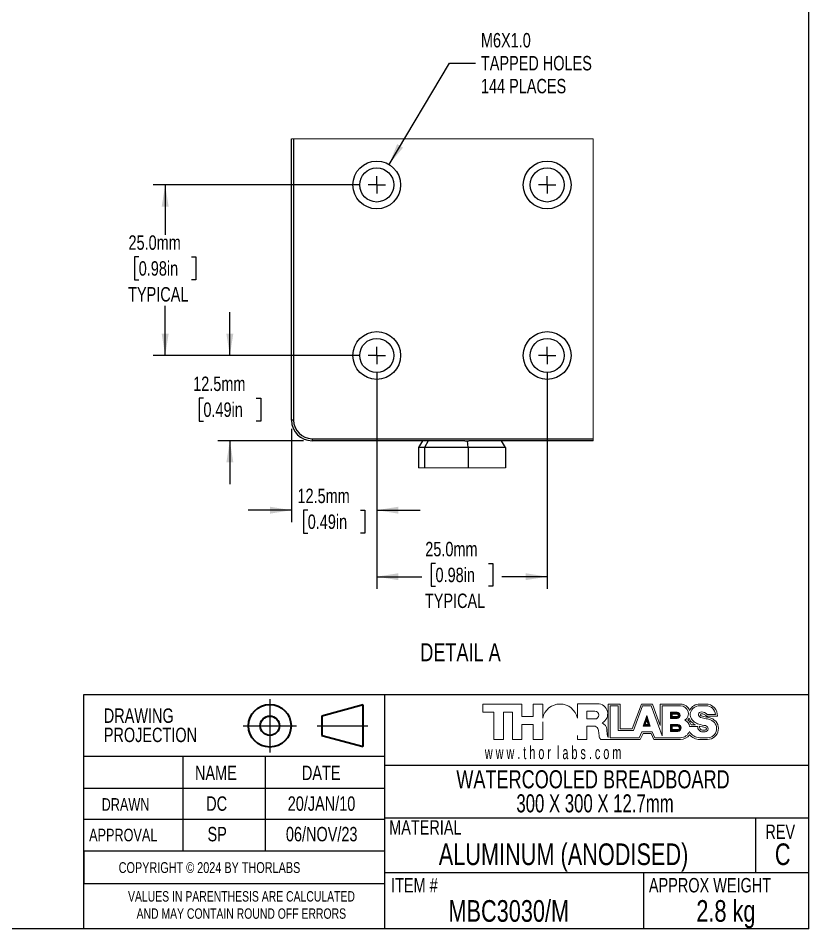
# Model space of a CAD drawing. Header units: millimetres. Extents: x 2 to 278, y 1 to 215.
# Drawn here: x 162 to 278, y 0.9 to 134.4 of the extents above; entities that cross this region are included whole.
import ezdxf

# ---------------------------------------------------------------- set-up
doc = ezdxf.new("R2010")
doc.units = ezdxf.units.MM
for name, color, linetype in [('ANNOTATIONS', 8, 'Continuous'), ('FORMAT', 7, 'Continuous'), ('SHEET_FORMAT', 8, 'Continuous')]:
    doc.layers.add(name, color=color, linetype=linetype)
doc.styles.add('SLDTEXTSTYLE0', font='TXT', dxfattribs={"width": 0.75})
doc.styles.add('SLDTEXTSTYLE1', font='TXT', dxfattribs={"width": 0.625})
doc.styles.add('SLDTEXTSTYLE2', font='TXT', dxfattribs={"width": 0.6944444444})
doc.dimstyles.new('SLDDIMSTYLE5', dxfattribs={"dimtxt": 2.1166666667, "dimasz": 3.175, "dimexe": 0, "dimexo": 0.0625, "dimgap": 0.5291666667, "dimtad": 0, "dimtih": 1, "dimtoh": 1, "dimdec": 1, "dimrnd": 1e-09, "dimzin": 12, "dimdsep": 46, "dimtxsty": 'SLDTEXTSTYLE0', "dimsah": 1, "dimcen": 0.09, "dimadec": 0, "dimazin": 3, "dimtfac": 1, "dimtdec": 1, "dimtmove": 0, "dimatfit": 0, "dimfxl": 1, "dimfrac": 2, "dimtolj": 1, "dimtzin": 12, "dimarcsym": 0})
doc.dimstyles.new('SLDDIMSTYLE6', dxfattribs={"dimtxt": 2.1166666667, "dimasz": 3.175, "dimexe": 0, "dimexo": 0.0625, "dimgap": 0.5291666667, "dimtad": 0, "dimtih": 1, "dimtoh": 1, "dimdec": 1, "dimrnd": 1e-09, "dimzin": 4, "dimdsep": 46, "dimtxsty": 'SLDTEXTSTYLE0', "dimsah": 1, "dimcen": 0.09, "dimadec": 0, "dimazin": 1, "dimtfac": 1, "dimtdec": 1, "dimtofl": 0, "dimtmove": 0, "dimatfit": 3, "dimfxl": 1, "dimfrac": 2, "dimtolj": 1, "dimtzin": 12, "dimarcsym": 0})
doc.dimstyles.new('SLDDIMSTYLE7', dxfattribs={"dimtxt": 2.1166666667, "dimasz": 3.175, "dimexe": 0, "dimexo": 0.0625, "dimgap": 0.5291666667, "dimtad": 0, "dimtih": 1, "dimtoh": 1, "dimdec": 6, "dimrnd": 1e-09, "dimzin": 12, "dimdsep": 46, "dimtxsty": 'SLDTEXTSTYLE0', "dimsah": 1, "dimcen": 0, "dimadec": 0, "dimazin": 3, "dimtfac": 1, "dimtdec": 1, "dimtofl": 0, "dimtmove": 0, "dimatfit": 3, "dimfxl": 1, "dimfrac": 2, "dimtolj": 1, "dimtzin": 12, "dimarcsym": 0})

# ---------------------------------------------------------------- blocks, each defined once
blk = doc.blocks.new('Thorlabs Logo')
at = {"linetype": 'Continuous'}
h = blk.add_hatch(color=7, dxfattribs=at)
h.paths.add_polyline_path([(18.74964444929197, 0.4435454544192557), (17.92791200849192, -1.955920359671778), (19.54586385182647, -1.955920359671778)], flags=0)
h.paths.add_polyline_path([(18.44100755583056, -1.600332388846978), (18.74964444929195, -0.699226051221101), (19.04871395340368, -1.600332388846978)], flags=0)
h = blk.add_hatch(color=7, dxfattribs=at)
edge = h.paths.add_edge_path(flags=0)
edge.add_arc((25.59068218197175, 0.4675525147315451), 0.6868145335837094, 270.0000000000008, 450.0000000000008)
edge.add_line((25.59068218197175, 1.154367048315258), (24.13271834942696, 1.154367048315258))
edge.add_line((24.13271834942696, 1.154367048315258), (24.13271834942696, -0.2192620188521608))
edge.add_line((24.13271834942696, -0.2192620188521607), (25.59068218197175, -0.2192620188521607))
edge = h.paths.add_edge_path(flags=0)
edge.add_line((24.53135957232627, 0.7557258254158248), (25.59068218197175, 0.7557258254158248))
edge.add_arc((25.59068218197175, 0.4675525147315451), 0.2881733106842796, -90.0000000000008, 89.9999999999992, ccw=False)
edge.add_line((25.59068218197175, 0.1793792040472655), (24.53135957232627, 0.1793792040472655))
edge.add_line((24.53135957232627, 0.1793792040472655), (24.53135957232627, 0.7557258254158248))
h = blk.add_hatch(color=7, dxfattribs=at)
edge = h.paths.add_edge_path(flags=0)
edge.add_arc((25.76909627595314, -2.37369636126869), 0.7733639724217117, 270.0000000000008, 450.0000000000008)
edge.add_line((25.76909627595314, -1.600332388846978), (24.13271834942696, -1.600332388846978))
edge.add_line((24.13271834942696, -1.600332388846978), (24.13271834942696, -3.147060333690402))
edge.add_line((24.13271834942696, -3.147060333690402), (25.76909627595314, -3.147060333690402))
edge = h.paths.add_edge_path(flags=0)
edge.add_line((24.53135957232627, -1.998973611746363), (25.76909627595314, -1.998973611746363))
edge.add_arc((25.76909627595314, -2.37369636126869), 0.3747227495223271, -90.0000000000008, 89.9999999999992, ccw=False)
edge.add_line((25.76909627595314, -2.748419110791017), (24.53135957232627, -2.748419110791017))
edge.add_line((24.53135957232627, -2.748419110791017), (24.53135957232627, -1.998973611746363))
at = {"color": 7, "linetype": 'Continuous', "lineweight": 18}
for p, q in [((-18.2234504019, 3.0227477464), (-9.4302150104, 3.0227477464)), ((-18.2234504019, 3.0227477464), (-18.2234504019, 1.1543670483)), ((-9.4302150104, 3.0227477464), (-9.4302150104, 0.1768987698)), ((-6.8530437979, 0.1768987698), (-6.8530437979, 3.0205394581)), ((-6.8530437979, 3.0205394581), (-4.7204018423, 3.0203623192)), ((-4.7204018423, 3.0203623192), (-4.7204018423, -0.1400652959)), ((3.0998759077, -0.1400652959), (3.0998759077, 3.0921336462)), ((3.0998759077, 3.0921336462), (7.6524375036, 3.0921336462)), ((10.0757429607, -4.5251187478), (10.0757429607, 3.0205394931)), ((10.0757429607, 3.0205394931), (12.7416782855, 3.0205394931)), ((10.4756244007, -4.5773850414), (10.4756244007, 2.6206580531)), ((10.4756244007, 2.6206580531), (12.3416196716, 2.6206580531)), ((12.3416196716, 2.6206580531), (12.3416196716, -2.9778592813)), ((12.7416782855, 3.0205394931), (12.7416782855, -2.5779778413)), ((15.5025788084, -2.5779778413), (17.540255566, 3.0205394931)), ((15.7826907077, -2.9778592813), (17.8203674652, 2.6206580531)), ((17.540255566, 3.0205394931), (20.0284854924, 3.0205394931)), ((17.8203674652, 2.6206580531), (19.7485507669, 2.6206580531)), ((19.7485507669, 2.6206580531), (22.2057752649, -4.1303753502)), ((20.0284854924, 3.0205394931), (21.805716651, -1.8625497266)), ((21.805716651, -1.8625497266), (21.805716651, 3.0205394931)), ((21.805716651, 3.0205394931), (26.3822950637, 3.0205394931)), ((22.2057752649, -4.1303753502), (22.2057752649, 2.6206580552)), ((22.2057752649, 2.6206580552), (26.3822950667, 2.6206580552)), ((32.1328275844, 3.0205394931), (30.7324452618, 3.0205394931)), ((32.1328275844, 2.6218982702), (30.7324452618, 2.6218982702)), ((-18.2234504019, 1.1543670483), (-15.7395539387, 1.1543670483)), ((-15.7395539387, 1.1543670483), (-15.7395539387, -4.9772664815)), ((-13.6067348092, -4.9772664815), (-13.6067348092, 1.1543670483)), ((-13.6067348092, 1.1543670483), (-11.562856966, 1.1543670483)), ((-11.562856966, 1.1543670483), (-11.562856966, -4.9772664815)), ((-9.4302150104, 0.1768987698), (-6.8530437979, 0.1768987698)), ((7.0497144027, 1.421013733), (5.2325178633, 1.421013733)), ((5.2325178633, 1.421013733), (5.2325178633, -0.3563945995)), ((18.7496444493, 0.4435454544), (17.9279120085, -1.9559203597)), ((19.5458638518, -1.9559203597), (18.7496444493, 0.4435454544)), ((25.590682182, 1.1543670483), (24.1327183494, 1.1543670483)), ((24.1327183494, 1.1543670483), (24.1327183494, -0.2192620189)), ((25.590682182, 0.7557258254), (24.5313595723, 0.7557258254)), ((24.5313595723, 0.7557258254), (24.5313595723, 0.179379204)), ((24.5313595723, 0.179379204), (25.590682182, 0.179379204)), ((34.7025574942, 0.2477683205), (32.2435612574, 0.2477683205)), ((34.3018684889, 0.6464095434), (32.4274057327, 0.6464095434)), ((-9.4302150104, -4.9772664815), (-9.4302150104, -1.6003323888)), ((-9.4302150104, -1.6003323888), (-6.8530437978, -1.6003323888)), ((-6.8530437978, -1.6003323888), (-6.8530437978, -4.9772664815)), ((-4.7202246684, -4.9772664815), (-4.7202246684, -1.000888888)), ((5.2325178633, -0.3563945995), (7.0497144027, -0.3563945995)), ((5.2325178633, -4.9772664815), (5.2325178633, -1.9559203597)), ((5.2325178633, -1.9559203597), (6.8927457386, -1.9559203597)), ((17.9279120085, -1.9559203597), (19.5458638518, -1.9559203597)), ((18.4410075558, -1.6003323888), (18.7496444493, -0.6992260512)), ((19.0487139534, -1.6003323888), (18.4410075558, -1.6003323888)), ((18.7496444493, -0.6992260512), (19.0487139534, -1.6003323888)), ((24.1327183494, -0.2192620189), (25.590682182, -0.2192620189)), ((25.769096276, -1.6003323888), (24.1327183494, -1.6003323888)), ((24.1327183494, -1.6003323888), (24.1327183494, -3.1470603337)), ((25.769096276, -1.9989736117), (24.5313595723, -1.9989736117)), ((24.5313595723, -1.9989736117), (24.5313595723, -2.7484191108)), ((29.7709772683, -1.6641149845), (28.7511005625, -1.6641149845)), ((7.8629025789, -2.9823945034), (8.0051406405, -4.1230593158)), ((9.7489190319, -2.7574570007), (9.8408602798, -3.9068816251)), ((12.3416196716, -2.9778592813), (15.7826907077, -2.9778592813)), ((12.7416782855, -2.5779778413), (15.5025788084, -2.5779778413)), ((17.6731359736, -3.244505966), (17.0516100136, -4.5773850414)), ((17.3063860485, -4.9772664815), (17.9279120085, -3.644387406)), ((19.9845463709, -3.244505966), (17.6731359736, -3.244505966)), ((17.9279120085, -3.644387406), (19.729770336, -3.644387406)), ((19.729770336, -3.644387406), (20.351296296, -4.9772664815)), ((20.6060723309, -4.5773850414), (19.9845463709, -3.244505966)), ((24.1327183494, -3.1470603337), (25.769096276, -3.1470603337)), ((24.5313595723, -2.7484191108), (25.769096276, -2.7484191108)), ((30.2686040553, -2.0627562053), (28.42617291, -2.0627562053)), ((31.9154368363, -2.8458647438), (31.3644738821, -2.8458647438)), ((31.9154368394, -3.2445059638), (31.3644738852, -3.2445059638)), ((-15.7395539387, -4.9772664815), (-13.6067348092, -4.9772664815)), ((-11.562856966, -4.9772664815), (-9.4302150104, -4.9772664815)), ((-6.8530437978, -4.9772664815), (-4.7202246684, -4.9772664815)), ((3.0998759077, -4.1174451784), (3.0998759077, -4.9772664815)), ((3.0998759077, -4.9772664815), (5.2325178633, -4.9772664815)), ((8.3428052713, -4.9772664815), (17.3063860485, -4.9772664815)), ((17.0516100136, -4.5773850414), (10.4756244007, -4.5773850414)), ((20.351296296, -4.9772664815), (26.3822950637, -4.9772664815)), ((26.3822950637, -4.5773850414), (20.6060723309, -4.5773850414)), ((32.4765841029, -4.5786252586), (30.7324452618, -4.5786252586)), ((32.4765841029, -4.9772664815), (30.7324452618, -4.9772664815))]:
    blk.add_line(p, q, dxfattribs=at)
for centre, radius, start, end in [((-0.8102629673, -0.979110174), 3.99914770035452, 12.1109791362, 167.8890208638), ((7.6524375036, 0.7975236111), 2.294610035100215, 297.1134826141, 90), ((26.3822950637, 0.8433978494), 2.177141643730596, 20.1507378162, 90), ((26.3822950667, 0.8433390892), 1.777318965986301, 303.3716458852, 90), ((30.7324452618, 0.4434864624), 2.57705303066061, 90, 153.4989559302), ((30.7324452618, 0.4434864654), 2.178411804820814, 90, 162.6663729139), ((32.1328275844, 0.4433755486), 2.577163944473704, 355.6470532788, 90), ((32.1328275844, 0.4433755486), 2.178522721574299, 5.347613541, 90), ((7.0497144027, 0.5323095667), 0.8887041662468788, 270, 90), ((25.590682182, 0.4675525147), 0.6868145335837097, 270, 90), ((25.590682182, 0.4675525147), 0.2881733106842809, 270, 90), ((30.2932244694, 0.5805713476), 1.718295330988387, 162.6663729139, 201.3472986925), ((31.097975472, 0.6113806596), 0.6309218667580921, 87.4257257733, 253.6930494078), ((31.097975472, 0.6113806596), 0.2322806438586893, 87.4257257733, 253.6930494079), ((35.1109678815, 14.3285670552), 14.92306343794871, 253.6930494078, 258.785070704), ((35.1109678815, 14.3285670554), 14.52442221515772, 253.6930494079, 258.7850707039), ((31.0405757739, -0.6653081823), 1.510259174313441, 37.1988160903, 87.4257257733), ((31.0405757739, -0.6653081823), 1.908900397212876, 43.4056227417, 87.4257257733), ((30.6853270784, -7.9920262889), 8.230691138979397, 71.8990907634, 78.7850707039), ((6.8927457386, -2.7360107304), 0.7800903707115789, 52.4100725964, 90), ((7.9248475414, -2.9033625308), 1.829897599912262, 4.5732911333, 64.9992957774), ((25.769096276, -2.3736963613), 0.7733639724217114, 270, 90), ((25.769096276, -2.3736963613), 0.3747227495223271, 270, 90), ((26.6738799114, -2.266114685), 1.764053690828244, 6.6197219901, 67.1132189195), ((26.3822950635, 0.8433390879), 2.175960188441572, 319.1480254174, 332.4386600362), ((26.6738799084, -2.2661146865), 2.162694913065363, 16.162126591, 51.2284494091), ((30.6809167678, 0.732095074), 2.533187392714435, 200.7036347822, 234.5132066772), ((30.6809167721, 0.732095076), 2.134546171099955, 201.3472986925, 234.5132066772), ((31.5045227074, 1.8873111577), 3.951937174748575, 234.5132066193, 243.9817675759), ((31.5045227073, 1.8873111603), 3.553295950981106, 234.5132066772, 253.9332399598), ((34.0172723074, 10.6119303143), 12.63255197416485, 253.9332399598, 260.9264547927), ((31.3644738821, -2.1455156102), 0.7003491335979317, 166.7831163857, 270), ((34.0172722974, 10.6119303134), 13.03119319652258, 255.1734699542, 260.9264548235), ((31.9154368394, -2.5491760982), 0.6953298656246689, 270, 80.9264547927), ((30.6853270784, -7.9920262889), 7.832049916034019, 71.8990907633, 78.785070704), ((32.4765841029, -2.5119630239), 2.465303457575096, 270, 71.8990907634), ((32.4765841029, -2.5119630239), 2.066662234675675, 270, 71.8990907634), ((6.579912978, -3.1423801117), 1.292926026786348, 7.1079509404, 52.4100725964), ((11.0202425465, -3.8125440974), 1.183149229851631, 184.5732911333, 217.0326094043), ((26.3822950637, -2.4717861623), 2.105598879180781, 270, 341.4360335013), ((26.3822950637, -2.4717399034), 2.505526578121502, 270, 324.6613718464), ((30.7324452618, -1.9314369477), 2.647188310894832, 207.2163082387, 270), ((30.7324452618, -1.9314369477), 3.045829533794269, 220.782883296, 270), ((31.3644738852, -2.1455156078), 1.098990356053426, 175.6812563883, 270), ((31.9154368363, -2.5491761004), 0.2966886434142152, 270, 80.9264547927), ((9.8301412482, -3.8954862846), 1.839134770138109, 187.1079509404, 216.0294218597)]:
    blk.add_arc(centre, radius, start, end, dxfattribs=at)
blk = doc.blocks.new('_D_11')
at = {"layer": 'FORMAT'}
for p, q in [((214.5984495597, 82.4190697584), (214.5984495597, 60.4968702671)), ((202.0984495597, 74.189062725), (202.0984495597, 60.4968702671)), ((202.0984495597, 62.2748702671), (195.7484495597, 62.2748702671)), ((204.4698537866, 62.2748700343), (203.8260343324, 62.2748700343)), ((203.8260343324, 62.2748700343), (203.8260343324, 58.9117219578)), ((212.2270453328, 62.2748700343), (212.870864787, 62.2748700343)), ((212.870864787, 62.2748700343), (212.870864787, 58.9117219578)), ((214.5984495597, 62.2748702671), (220.9484495597, 62.2748702671)), ((203.8260343324, 58.9117219578), (204.4698537866, 58.9117219578)), ((212.870864787, 58.9117219578), (212.2270453328, 58.9117219578))]:
    blk.add_line(p, q, dxfattribs=at)
for points in [[(202.0984495597, 62.2748702671), (198.9234495597, 62.7828702671), (198.9234495597, 61.7668702671)], [(214.5984495597, 62.2748702671), (217.7734495597, 61.7668702671), (217.7734495597, 62.7828702671)]]:
    blk.add_solid(points, dxfattribs=at)
at = {"layer": 'FORMAT', "char_height": 2.1166666667, "attachment_point": 1, "style": 'SLDTEXTSTYLE0'}
for s, insert in [('12.5mm', (202.9666281378, 65.4326096807)), ('0.49in', (204.4698537866, 61.6402485572))]:
    blk.add_mtext(s, dxfattribs=dict(at, insert=insert))
blk = doc.blocks.new('_D_12')
at = {"layer": 'FORMAT'}
for p, q in [((214.5984495597, 82.4190697584), (214.5984495597, 50.7470519247)), ((239.5984495597, 82.4190697584), (239.5984495597, 50.7470519247)), ((223.2198540194, 54.4770886743), (222.5760345653, 54.4770886743)), ((222.5760345653, 54.4770886743), (222.5760345653, 51.1139405978)), ((230.9770455657, 54.4770886743), (231.6208650198, 54.4770886743)), ((231.6208650198, 54.4770886743), (231.6208650198, 51.1139405978)), ((214.5984495597, 52.5250519247), (221.2340937022, 52.5250519247)), ((239.5984495597, 52.5250519247), (232.9628054172, 52.5250519247)), ((222.5760345653, 51.1139405978), (223.2198540194, 51.1139405978)), ((231.6208650198, 51.1139405978), (230.9770455657, 51.1139405978))]:
    blk.add_line(p, q, dxfattribs=at)
for points in [[(214.5984495597, 52.5250519247), (217.7734495597, 52.0170519247), (217.7734495597, 53.0330519247)], [(239.5984495597, 52.5250519247), (236.4234495597, 53.0330519247), (236.4234495597, 52.0170519247)]]:
    blk.add_solid(points, dxfattribs=at)
at = {"layer": 'FORMAT', "char_height": 2.1166666667, "attachment_point": 1, "style": 'SLDTEXTSTYLE0'}
for s, insert in [('25.0mm', (221.7166283706, 57.6348283207)), ('0.98in', (223.2198540194, 53.8424671972)), ('TYPICAL', (221.6637120189, 50.0501063066))]:
    blk.add_mtext(s, dxfattribs=dict(at, insert=insert))
blk = doc.blocks.new('_D_13')
at = {"layer": 'FORMAT'}
for p, q in [((193.0427206778, 84.9590697584), (193.0427206778, 91.3090697584)), ((212.0584495597, 84.9590697584), (191.2647206778, 84.9590697584)), ((189.1641249047, 78.7090695255), (188.5203054506, 78.7090695255)), ((188.5203054506, 78.7090695255), (188.5203054506, 75.3459214491)), ((196.921316451, 78.7090695255), (197.5651359051, 78.7090695255)), ((197.5651359051, 78.7090695255), (197.5651359051, 75.3459214491)), ((188.5203054506, 75.3459214491), (189.1641249047, 75.3459214491)), ((197.5651359051, 75.3459214491), (196.921316451, 75.3459214491)), ((203.8284496789, 72.4590697584), (191.2647206778, 72.4590697584)), ((193.0427206778, 72.4590697584), (193.0427206778, 66.1090697584))]:
    blk.add_line(p, q, dxfattribs=at)
for points in [[(193.0427206778, 84.9590697584), (193.5507206778, 88.1340697584), (192.5347206778, 88.1340697584)], [(193.0427206778, 72.4590697584), (192.5347206778, 69.2840697584), (193.5507206778, 69.2840697584)]]:
    blk.add_solid(points, dxfattribs=at)
at = {"layer": 'FORMAT', "char_height": 2.1166666667, "attachment_point": 1, "style": 'SLDTEXTSTYLE0'}
for s, insert in [('12.5mm', (187.6608992559, 81.866809172)), ('0.49in', (189.1641249047, 78.0744480485))]:
    blk.add_mtext(s, dxfattribs=dict(at, insert=insert))
blk = doc.blocks.new('_D_14')
at = {"layer": 'FORMAT'}
for p, q in [((212.0584495597, 109.9590697584), (181.7742233219, 109.9590697584)), ((183.5522233219, 109.9590697584), (183.5522233219, 102.6625417431)), ((179.6736277816, 99.4111065079), (179.0298083274, 99.4111065079)), ((179.0298083274, 99.4111065079), (179.0298083274, 96.0479584315)), ((187.4308193278, 99.4111065079), (188.0746387819, 99.4111065079)), ((188.0746387819, 99.4111065079), (188.0746387819, 96.0479584315)), ((179.0298083274, 96.0479584315), (179.6736277816, 96.0479584315)), ((188.0746387819, 96.0479584315), (187.4308193278, 96.0479584315)), ((183.5522233219, 84.9590697584), (183.5522233219, 92.2555977736)), ((212.0584495597, 84.9590697584), (181.7742233219, 84.9590697584))]:
    blk.add_line(p, q, dxfattribs=at)
for points in [[(183.5522233219, 109.9590697584), (183.0442233219, 106.7840697584), (184.0602233219, 106.7840697584)], [(183.5522233219, 84.9590697584), (184.0602233219, 88.1340697584), (183.0442233219, 88.1340697584)]]:
    blk.add_solid(points, dxfattribs=at)
at = {"layer": 'FORMAT', "char_height": 2.1166666667, "attachment_point": 1, "style": 'SLDTEXTSTYLE0'}
for s, insert in [('25.0mm', (178.1704021328, 102.5688461544)), ('0.98in', (179.6736277816, 98.7764850309)), ('TYPICAL', (178.1174857811, 94.9841241402))]:
    blk.add_mtext(s, dxfattribs=dict(at, insert=insert))
blk = doc.blocks.new('_D_15')
at = {"layer": 'FORMAT'}
for p, q in [((216.3942453841, 112.9632530679), (225.2787873301, 127.8261858496)), ((225.2787873301, 127.8261858496), (229.0887873301, 127.8261858496))]:
    blk.add_line(p, q, dxfattribs=at)
blk.add_solid([(216.3942453841, 112.9632530679), (218.4593244879, 115.4278295619), (217.5872529901, 115.9491234355)], dxfattribs=at)
at = {"layer": 'FORMAT', "char_height": 2.1166666667, "attachment_point": 1, "style": 'SLDTEXTSTYLE0'}
for s, insert in [('M6X1.0', (229.8825373301, 132.2362863708)), ('TAPPED HOLES', (229.8825373301, 128.8731382944)), ('144 PLACES', (229.8825373301, 125.5099902179))]:
    blk.add_mtext(s, dxfattribs=dict(at, insert=insert))
blk = doc.blocks.new('SW_CENTERMARKSYMBOL_4')
at = {"layer": 'FORMAT', "color": 0}
for q in [(-1.2699961662, 0), (0, 1.2699961662), (0, -1.2700036168), (1.2699961662, 0)]:
    blk.add_line((0, 0), q, dxfattribs=at)
blk = doc.blocks.new('SW_CENTERMARKSYMBOL_5')
at = {"layer": 'FORMAT', "color": 0}
for q in [(-1.2699961662, 0), (0, 1.2699961662), (0, -1.2700110674), (1.2699961662, 0)]:
    blk.add_line((0, 0), q, dxfattribs=at)
blk = doc.blocks.new('SW_CENTERMARKSYMBOL_6')
at = {"layer": 'FORMAT', "color": 0}
for q in [(-1.2700036168, 0), (0, 1.2699961662), (0, -1.2700036168), (1.2699961662, 0)]:
    blk.add_line((0, 0), q, dxfattribs=at)
blk = doc.blocks.new('SW_CENTERMARKSYMBOL_7')
at = {"layer": 'FORMAT', "color": 0}
for q in [(-1.2700036168, 0), (0, 1.2699961662), (0, -1.2700110674), (1.2699961662, 0)]:
    blk.add_line((0, 0), q, dxfattribs=at)

msp = doc.modelspace()

# ---------------------------------------------------------------- linework, layer by layer
at = {"color": 7, "linetype": 'Continuous', "lineweight": 25}
for p, q in [((202.0984435992, 75.459062725), (202.0984435992, 116.7090680894)), ((202.3984486775, 116.7090680894), (202.3984486775, 75.459062725)), ((202.3984486775, 75.459062725), (202.0984435992, 75.459062725)), ((205.0984496789, 72.7590766248), (246.3484475927, 72.7590766248)), ((205.0984496789, 72.7590766248), (205.0984496789, 72.4590715465)), ((227.531566711, 72.4590715465), (205.0984496789, 72.4590715465)), ((221.3144893365, 72.4590715465), (220.6986690478, 71.4590695199)), ((222.1293295341, 72.4590715465), (221.6002638059, 71.4590695199)), ((227.531566711, 72.4590715465), (227.9132897573, 72.4590715465)), ((228.0000443177, 71.4590695199), (227.9132897573, 72.4590715465)), ((227.9132897573, 72.4590715465), (228.1197453456, 72.4590715465)), ((246.3484475927, 72.4590715465), (228.1197453456, 72.4590715465)), ((233.498222621, 71.4590695199), (232.8824097829, 72.4590715465)), ((220.6986690478, 71.4590695199), (220.6986690478, 68.4907880124)), ((221.6002638059, 71.4590695199), (220.6986690478, 71.4590695199)), ((228.0000443177, 71.4590695199), (221.6002638059, 71.4590695199)), ((221.6002638059, 71.4590695199), (221.6002638059, 68.4907880124)), ((228.0000443177, 71.4590695199), (228.0000443177, 68.4907880124)), ((233.498222621, 71.4590695199), (228.0000443177, 71.4590695199)), ((233.498222621, 71.4590695199), (233.498222621, 68.4907880124))]:
    msp.add_line(p, q, dxfattribs=at)
at = {"color": 7, "linetype": 'Continuous', "lineweight": 18}
msp.add_line((220.6986690478, 68.4907880124), (233.498222621, 68.4907880124), dxfattribs=at)
at = {"color": 7, "linetype": 'Continuous', "lineweight": 35}
for p, q in [((212.623531539, 33.7165606422), (206.527531539, 32.0831423652)), ((212.623531539, 27.6205606422), (212.623531539, 33.7165606422)), ((206.527531539, 32.0831423652), (206.527531539, 29.2539789193)), ((206.527531539, 29.2539789193), (212.623531539, 27.6205606422))]:
    msp.add_line(p, q, dxfattribs=at)
at = {"color": 7, "linetype": 'Continuous', "lineweight": 18, "flags": 128}
msp.add_lwpolyline([(246.3484475927, 72.4590715465), (246.3484475927, 72.7590766248), (246.3484475927, 116.7090680894), (202.3984486775, 116.7090680894), (202.0984435992, 116.7090680894)], dxfattribs=at)
at = {"color": 7, "linetype": 'Continuous', "lineweight": 25}
for centre, radius in [((214.59845045, 109.9590711595), 3.499997351207865), ((214.5984460581, 109.9590678788), 2.499995288053939), ((239.5984489599, 109.9590711595), 3.499997351207838), ((239.5984488621, 109.9590694417), 2.499998788682413), ((214.5984517958, 84.9590730648), 3.499998383638838), ((239.5984503057, 84.9590730648), 3.499998383638838), ((214.598447621, 84.9590699378), 2.499996562179879), ((239.5984504251, 84.9590715007), 2.500000062809601)]:
    msp.add_circle(centre, radius, dxfattribs=at)
at = {"color": 7, "linetype": 'Continuous', "lineweight": 35}
for radius in [3.120982598825503, 1.414581722939907]:
    msp.add_circle((198.907531539, 30.6685606422), radius, dxfattribs=at)
at = {"color": 7, "linetype": 'Continuous', "lineweight": 25}
for centre, radius, start, end in [((205.0984591895, 75.4590871368), 3.000015590330119, 180.0004662287, 269.9998183627), ((205.0984499898, 75.4590779371), 2.700001312248421, 180.0003228096, 269.9999934036)]:
    msp.add_arc(centre, radius, start, end, dxfattribs=at)
at = {"layer": 'ANNOTATIONS', "color": 7}
for p, q in [((198.907531539, 34.5678033882), (198.907531539, 26.7693178962)), ((195.008288793, 30.6685606422), (202.806774285, 30.6685606422)), ((205.8356462303, 30.6685606422), (213.2884072134, 30.6685606422))]:
    msp.add_line(p, q, dxfattribs=at)
at = {"layer": 'SHEET_FORMAT'}
for p, q in [((277.9892068491, 0.9031642596), (277.9892068491, 214.6453799966)), ((277.9892068491, 35.2394508358), (277.9892068491, 50.0331356147)), ((171.6327596684, 7.5627342528), (171.6327596684, 35.2394508358)), ((171.6327596684, 35.2394508358), (215.7427640041, 35.2394508358)), ((215.7427640041, 35.2394508358), (215.7427640041, 0.9031642596)), ((215.7427640041, 35.2394508358), (277.9892068491, 35.2394508358)), ((171.6327596684, 12.2958890132), (171.6327596684, 26.1661402506)), ((171.6327596684, 0.9031642596), (171.6327596684, 26.1661402506)), ((215.7427640041, 26.1661402506), (171.6327596684, 26.1661402506)), ((186.1338100705, 26.1661402506), (186.1338100705, 12.2958890132)), ((198.2145906188, 26.1661402506), (198.2145906188, 12.2958890132)), ((215.7427640041, 24.8927335446), (277.9892068491, 24.8927335446)), ((215.7427640041, 21.4874005542), (171.6327596684, 21.4874005542)), ((215.7427640041, 16.9216824031), (171.6327596684, 16.9216824031)), ((215.7427640041, 17.1604579552), (277.9892068491, 17.1604579552)), ((270.1683598194, 17.1604579552), (270.1683598194, 9.1409200612)), ((215.7427640041, 12.2958890132), (171.6327596684, 12.2958890132)), ((171.6327596684, 12.2958890132), (171.6327596684, 7.5627342528)), ((215.7427640041, 9.1409200612), (277.9892068491, 9.1409200612)), ((253.7490408369, 9.1409200612), (253.7490408369, 0.9031642596)), ((171.6327596684, 7.5627342528), (215.7427640041, 7.5627342528)), ((277.9892068491, 0.9031642596), (1.5793501011, 0.9031642596))]:
    msp.add_line(p, q, dxfattribs=at)

# ---------------------------------------------------------------- block references
at = {"color": 7, "linetype": 'Continuous', "xscale": 0.65, "yscale": 0.65, "zscale": 0.65}
msp.add_blockref('Thorlabs Logo', (242.0172630768, 31.8944742864), dxfattribs=at)
at = {"layer": 'FORMAT'}
for name, p in [('SW_CENTERMARKSYMBOL_4', (214.5984465795, 109.9590730366)), ('SW_CENTERMARKSYMBOL_6', (239.5984525399, 109.9590730366)), ('SW_CENTERMARKSYMBOL_5', (214.5984465795, 84.9590745267)), ('SW_CENTERMARKSYMBOL_7', (239.5984525399, 84.9590745267))]:
    msp.add_blockref(name, p, dxfattribs=at)

# ---------------------------------------------------------------- texts
at = {"layer": 'ANNOTATIONS', "color": 7, "insert": (230.45421118, 27.6766723377), "char_height": 1.9, "attachment_point": 1, "style": 'SLDTEXTSTYLE1'}
msp.add_mtext('w w w . t h o r  l a b s . c o m', dxfattribs=at)
at = {"layer": 'FORMAT', "insert": (226.8840878635, 42.7691867491), "char_height": 2.6458333333, "attachment_point": 2, "style": 'SLDTEXTSTYLE0'}
msp.add_mtext('DETAIL A', dxfattribs=at)
at = {"layer": 'SHEET_FORMAT', "color": 7}
for s, insert, char_height, attachment_point, style in [('DRAWING', (174.5483650337, 33.2120589873), 2.1166666667, 1, 'SLDTEXTSTYLE0'), ('PROJECTION', (174.5483650337, 30.3898367992), 2.1166666667, 1, 'SLDTEXTSTYLE0'), ('NAME', (187.9273588276, 24.8221395769), 2.1166666667, 1, 'SLDTEXTSTYLE0'), ('DATE', (203.6145073853, 24.8221395769), 2.1166666667, 1, 'SLDTEXTSTYLE0'), ('WATERCOOLED BREADBOARD', (246.3251895318, 24.146480143), 2.6458333333, 2, 'SLDTEXTSTYLE0'), ('DRAWN', (174.230946566, 20.054553926), 1.8520833333, 1, 'SLDTEXTSTYLE0'), ('DC', (189.5736551816, 20.3177148067), 2.1166666667, 1, 'SLDTEXTSTYLE0'), ('20/JAN/10', (206.4938842426, 20.3177148067), 2.1166666667, 2, 'SLDTEXTSTYLE0'), ('300 X 300 X 12.7mm', (246.6249931116, 20.6187024078), 2.6458333333, 2, 'SLDTEXTSTYLE2'), ('MATERIAL', (216.4199766059, 16.8243178599), 2.1166666667, 1, 'SLDTEXTSTYLE0'), ('REV', (271.6177887786, 16.1882648263), 2.1166666667, 1, 'SLDTEXTSTYLE0'), ('APPROVAL', (172.3960124543, 15.5787169747), 1.8520833333, 1, 'SLDTEXTSTYLE0'), ('SP', (189.7682261685, 15.8418778554), 2.1166666667, 1, 'SLDTEXTSTYLE0'), ('06/NOV/23', (206.518873635, 15.8418778554), 2.1166666667, 2, 'SLDTEXTSTYLE0'), ('ALUMINUM (ANODISED)', (242.0027026966, 13.4180885086), 3.175, 2, 'SLDTEXTSTYLE0'), ('C', (274.1599937865, 13.4180885086), 3.175, 2, 'SLDTEXTSTYLE0'), ('COPYRIGHT © 2024 BY THORLABS', (176.7301533075, 10.6680638482), 1.5875, 1, 'SLDTEXTSTYLE0'), ('ITEM #', (216.7004035316, 8.3494791871), 2.1166666667, 1, 'SLDTEXTSTYLE0'), ('APPROX WEIGHT', (254.5318000914, 8.3494791871), 2.1166666667, 1, 'SLDTEXTSTYLE0'), ('VALUES IN PARENTHESIS ARE CALCULATED', (194.7502640051, 6.4203947155), 1.524, 2, 'SLDTEXTSTYLE0'), ('MBC3030/M', (233.967191951, 5.1067422595), 3.175, 2, 'SLDTEXTSTYLE0'), ('2.8 kg', (265.8279843261, 5.1067422595), 3.175, 2, 'SLDTEXTSTYLE0'), ('AND MAY CONTAIN ROUND OFF ERRORS', (194.72512706, 3.8963948214), 1.524, 2, 'SLDTEXTSTYLE0')]:
    msp.add_mtext(s, dxfattribs=dict(at, insert=insert, char_height=char_height, attachment_point=attachment_point, style=style))

# ---------------------------------------------------------------- dimensions: what is measured, and where the dimension line sits
at = {"layer": 'FORMAT'}
dim = msp.add_diameter_dim_2p(p1=(212.8026537353, 106.9548864488), p2=(216.3942453841, 112.9632530679), text=' M6X1.0\\P TAPPED HOLES\\P 144 PLACES', dimstyle='SLDDIMSTYLE7', override={"dimpost": '<>'}, dxfattribs=at)
dim.commit()
dim.dimension.update_dxf_attribs({"geometry": '_D_15', "text_midpoint": (239.2958247715, 127.8261858496), "dimtype": 163})
dim = msp.add_linear_dim(base=(183.5522233219, 84.9590697584), p1=(213.3284495597, 109.9590697584), p2=(213.3284495597, 84.9590697584), angle=90, text='<>\\PTYPICAL', dimstyle='SLDDIMSTYLE6', dxfattribs=at)
dim.commit()
dim.dimension.update_dxf_attribs({"geometry": '_D_14', "text_midpoint": (183.5522233219, 97.4590697584), "dimtype": 160})
dim = msp.add_linear_dim(base=(193.0427206778, 72.4590697584), p1=(213.3284495597, 84.9590697584), p2=(205.0984496789, 72.4590697584), angle=90, dimstyle='SLDDIMSTYLE5', dxfattribs=at)
dim.commit()
dim.dimension.update_dxf_attribs({"geometry": '_D_13', "text_midpoint": (193.0427206778, 78.7090697584), "dimtype": 160})
dim = msp.add_linear_dim(base=(202.0984495597, 62.2748702671), p1=(214.5984495597, 83.6890697584), p2=(202.0984495597, 75.459062725), dimstyle='SLDDIMSTYLE5', dxfattribs=at)
dim.commit()
dim.dimension.update_dxf_attribs({"geometry": '_D_11', "text_midpoint": (208.3484495597, 62.2748702671), "dimtype": 160})
dim = msp.add_linear_dim(base=(239.5984495597, 52.5250519247), p1=(214.5984495597, 83.6890697584), p2=(239.5984495597, 83.6890697584), text='<>\\PTYPICAL', dimstyle='SLDDIMSTYLE6', dxfattribs=at)
dim.commit()
dim.dimension.update_dxf_attribs({"geometry": '_D_12', "text_midpoint": (227.0984495597, 52.5250519247), "dimtype": 160})

doc.saveas('drawing.dxf')
